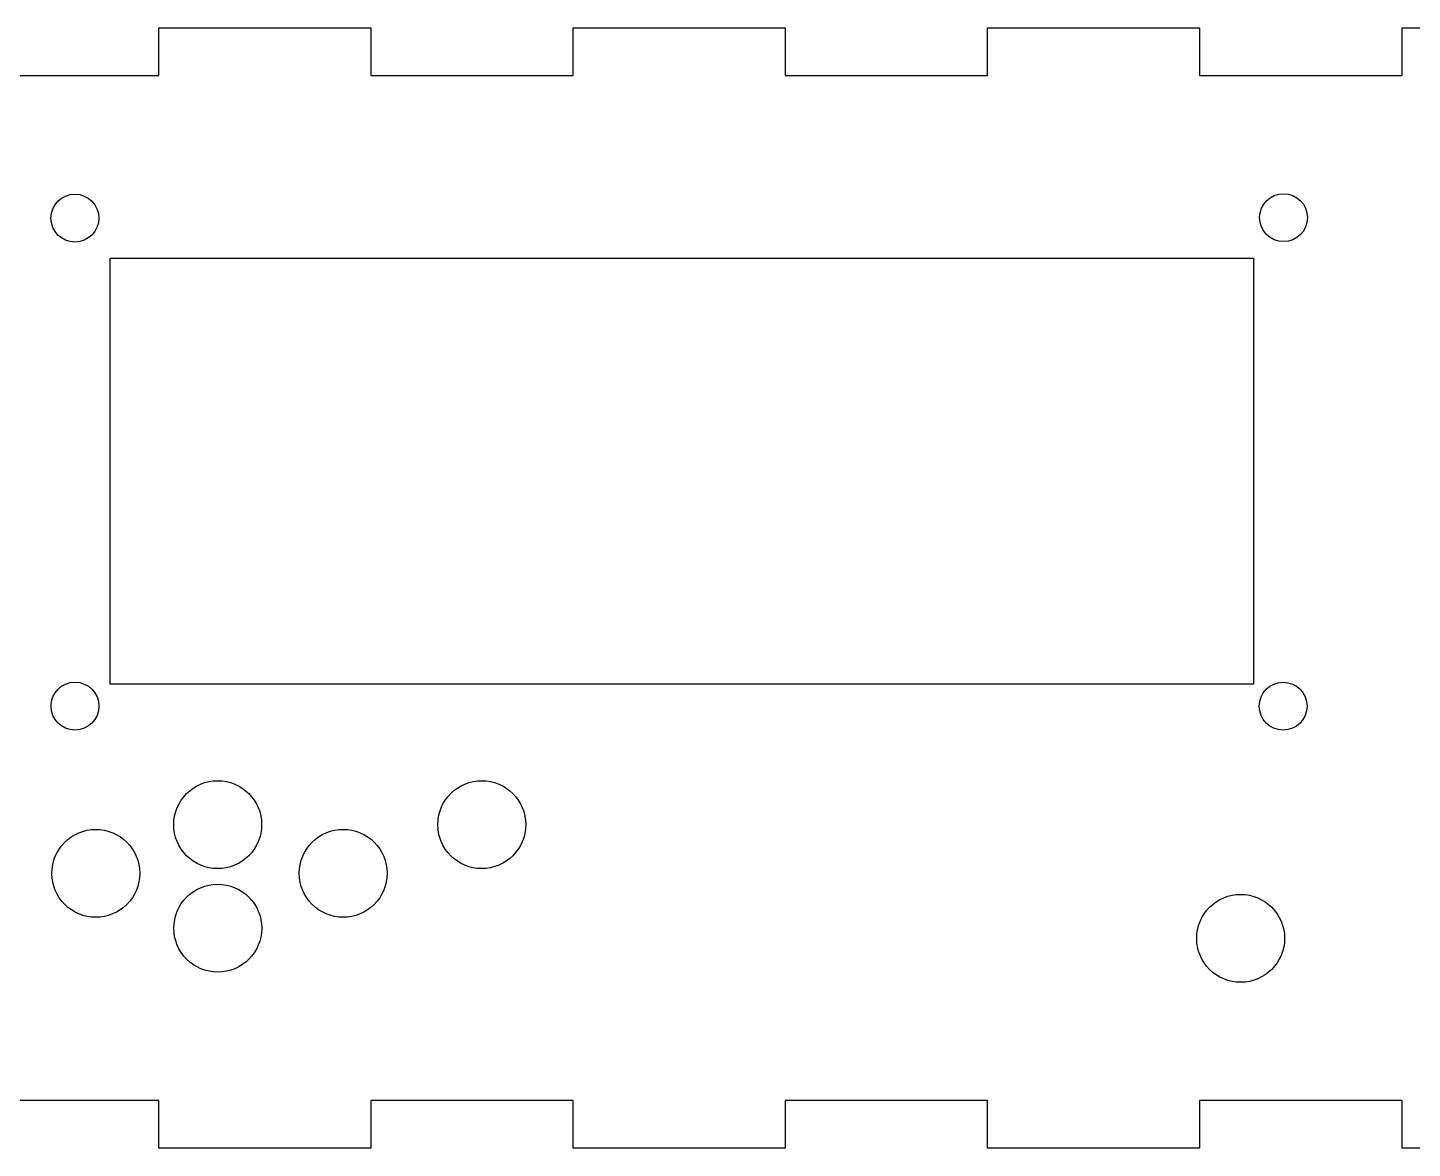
# Model space of a CAD drawing. Extents: x 2 to 152, y 4 to 49.
# Drawn here: x 84.63 to 112.11, y 26.87 to 49.11 of the extents above; entities that cross this region are included whole.
import ezdxf

# ---------------------------------------------------------------- set-up
doc = ezdxf.new("R2010")
doc.units = 0
doc.layers.get('0').update_dxf_attribs({"linetype": 'CONTINUOUS'})

msp = doc.modelspace()

# ---------------------------------------------------------------- linework, layer by layer
at = {"color": 7}
for points in [[(83.216204, 48.15985), (87.233792, 48.15985), (87.233792, 49.108887), (91.441189, 49.108887), (91.441189, 48.15985), (95.458778, 48.15985), (95.458778, 49.108887), (99.666173, 49.108887), (99.666173, 48.15985), (103.683761, 48.15985), (103.683761, 49.108887), (107.891158, 49.108887), (107.891158, 48.15985), (111.908746, 48.15985), (111.908746, 49.108887), (116.116142, 49.108887)], [(116.116142, 26.869794), (111.908746, 26.869794), (111.908746, 27.818831), (107.891158, 27.818831), (107.891158, 26.869794), (103.683761, 26.869794), (103.683761, 27.818831), (99.666173, 27.818831), (99.666173, 26.869794), (95.458778, 26.869794), (95.458778, 27.818831), (91.441189, 27.818831), (91.441189, 26.869794), (87.233792, 26.869794), (87.233792, 27.818831), (83.216204, 27.818831)]]:
    msp.add_lwpolyline(points, dxfattribs=at)
at = {"color": 5}
for points in [[(86.042956, 45.330676)], [(110.032146, 45.339199)], [(86.267514, 44.536791), (108.958531, 44.536791), (108.958531, 36.081321), (86.267514, 36.081321)], [(86.043702, 35.645214)], [(110.024057, 35.644269)], [(89.274184, 33.293348)], [(94.514928, 33.293521)], [(86.854097, 32.325911)], [(91.765409, 32.327324)], [(89.274794, 31.237944)], [(109.577766, 31.03661)]]:
    msp.add_lwpolyline(points, close=True, dxfattribs=at)
for points in [[(85.092804, 45.330676), (85.092804, 45.593053), (85.305503, 45.805752), (85.56788, 45.805752)], [(85.56788, 45.805752), (85.830257, 45.805752), (86.042956, 45.593053), (86.042956, 45.330676)], [(109.081996, 45.339199), (109.081996, 45.601576), (109.294694, 45.814274), (109.557071, 45.814275)], [(109.557071, 45.814275), (109.819448, 45.814274), (110.032146, 45.601576), (110.032146, 45.339199)], [(85.56788, 44.8556), (85.305503, 44.8556), (85.092804, 45.068299), (85.092804, 45.330676)], [(86.042956, 45.330676), (86.042956, 45.068299), (85.830257, 44.8556), (85.56788, 44.8556)], [(109.557071, 44.864123), (109.294694, 44.864123), (109.081996, 45.076822), (109.081996, 45.339199)], [(110.032146, 45.339199), (110.032146, 45.076822), (109.819448, 44.864123), (109.557071, 44.864123)], [(85.09355, 35.645214), (85.09355, 35.907591), (85.306249, 36.12029), (85.568626, 36.12029)], [(85.568626, 36.12029), (85.831003, 36.12029), (86.043702, 35.907591), (86.043702, 35.645214)], [(109.073907, 35.644269), (109.073907, 35.906646), (109.286605, 36.119345), (109.548982, 36.119345)], [(109.548982, 36.119345), (109.811359, 36.119345), (110.024057, 35.906646), (110.024057, 35.644269)], [(85.568626, 35.170138), (85.306249, 35.170138), (85.09355, 35.382837), (85.09355, 35.645214)], [(86.043702, 35.645214), (86.043702, 35.382837), (85.831003, 35.170138), (85.568626, 35.170138)], [(109.548982, 35.169194), (109.286605, 35.169194), (109.073907, 35.381893), (109.073907, 35.644269)], [(110.024057, 35.644269), (110.024057, 35.381893), (109.811359, 35.169194), (109.548982, 35.169194)], [(87.529777, 33.293348), (87.529778, 33.775053), (87.920277, 34.165551), (88.401981, 34.165551)], [(88.401981, 34.165551), (88.883685, 34.165551), (89.274184, 33.775053), (89.274184, 33.293348)], [(93.025984, 33.910263), (93.189555, 34.073833), (93.411404, 34.165725), (93.642728, 34.165724)], [(93.642728, 34.165724), (94.124431, 34.165722), (94.514928, 33.775224), (94.514928, 33.293521)], [(92.770519, 33.293521), (92.770519, 33.524844), (92.862413, 33.746693), (93.025984, 33.910263)], [(87.78524, 32.676607), (87.62167, 32.840177), (87.529777, 33.062025), (87.529777, 33.293348)], [(89.274184, 33.293348), (89.274184, 33.062025), (89.182292, 32.840177), (89.018722, 32.676607)], [(93.025984, 32.676778), (92.862413, 32.840348), (92.770519, 33.062197), (92.770519, 33.293521)], [(94.514928, 33.293521), (94.514928, 32.811817), (94.124431, 32.421319), (93.642728, 32.421317)], [(85.10969, 32.325911), (85.109691, 32.807615), (85.500189, 33.198114), (85.981894, 33.198114)], [(85.981894, 33.198114), (86.463598, 33.198114), (86.854097, 32.807615), (86.854097, 32.325911)], [(90.021, 32.327324), (90.021, 32.809028), (90.411497, 33.199526), (90.8932, 33.199528)], [(90.8932, 33.199528), (91.124524, 33.199529), (91.346373, 33.107637), (91.509944, 32.944067)], [(91.509944, 32.944067), (91.673515, 32.780497), (91.765409, 32.558648), (91.765409, 32.327324)], [(88.401981, 32.421145), (88.170658, 32.421145), (87.94881, 32.513037), (87.78524, 32.676607)], [(89.018722, 32.676607), (88.855152, 32.513037), (88.633304, 32.421145), (88.401981, 32.421145)], [(93.642728, 32.421317), (93.411404, 32.421316), (93.189555, 32.513208), (93.025984, 32.676778)], [(85.365153, 31.70917), (85.201583, 31.87274), (85.10969, 32.094588), (85.10969, 32.325911)], [(86.854097, 32.325911), (86.854097, 32.094588), (86.762205, 31.87274), (86.598635, 31.70917)], [(90.8932, 31.455122), (90.411497, 31.455124), (90.021, 31.845621), (90.021, 32.327324)], [(91.765409, 32.327324), (91.765408, 32.096001), (91.673515, 31.874152), (91.509944, 31.710582)], [(87.530388, 31.237944), (87.530389, 31.719649), (87.920887, 32.110147), (88.402592, 32.110147)], [(88.402592, 32.110147), (88.884296, 32.110147), (89.274794, 31.719648), (89.274794, 31.237944)], [(108.088821, 31.653353), (108.252392, 31.816923), (108.474242, 31.908815), (108.705566, 31.908813)], [(108.705566, 31.908813), (109.187269, 31.908811), (109.577766, 31.518313), (109.577766, 31.03661)], [(85.981894, 31.453708), (85.750571, 31.453707), (85.528723, 31.5456), (85.365153, 31.70917)], [(86.598635, 31.70917), (86.435065, 31.5456), (86.213217, 31.453707), (85.981894, 31.453708)], [(91.509944, 31.710582), (91.346373, 31.547012), (91.124523, 31.45512), (90.8932, 31.455122)], [(107.833357, 31.03661), (107.833357, 31.267934), (107.92525, 31.489783), (108.088821, 31.653353)], [(87.785851, 30.621203), (87.622281, 30.784773), (87.530388, 31.006622), (87.530388, 31.237944)], [(89.274794, 31.237944), (89.274794, 30.75624), (88.884296, 30.365741), (88.402592, 30.365741)], [(108.088821, 30.419867), (107.92525, 30.583437), (107.833357, 30.805286), (107.833357, 31.03661)], [(109.577766, 31.03661), (109.577766, 30.554907), (109.187269, 30.164408), (108.705566, 30.164406)], [(88.402592, 30.365741), (88.171269, 30.365741), (87.949421, 30.457634), (87.785851, 30.621203)], [(108.705566, 30.164406), (108.474242, 30.164405), (108.252392, 30.256297), (108.088821, 30.419867)]]:
    msp.add_open_spline(points, degree=3, dxfattribs=at)

doc.saveas('drawing.dxf')
